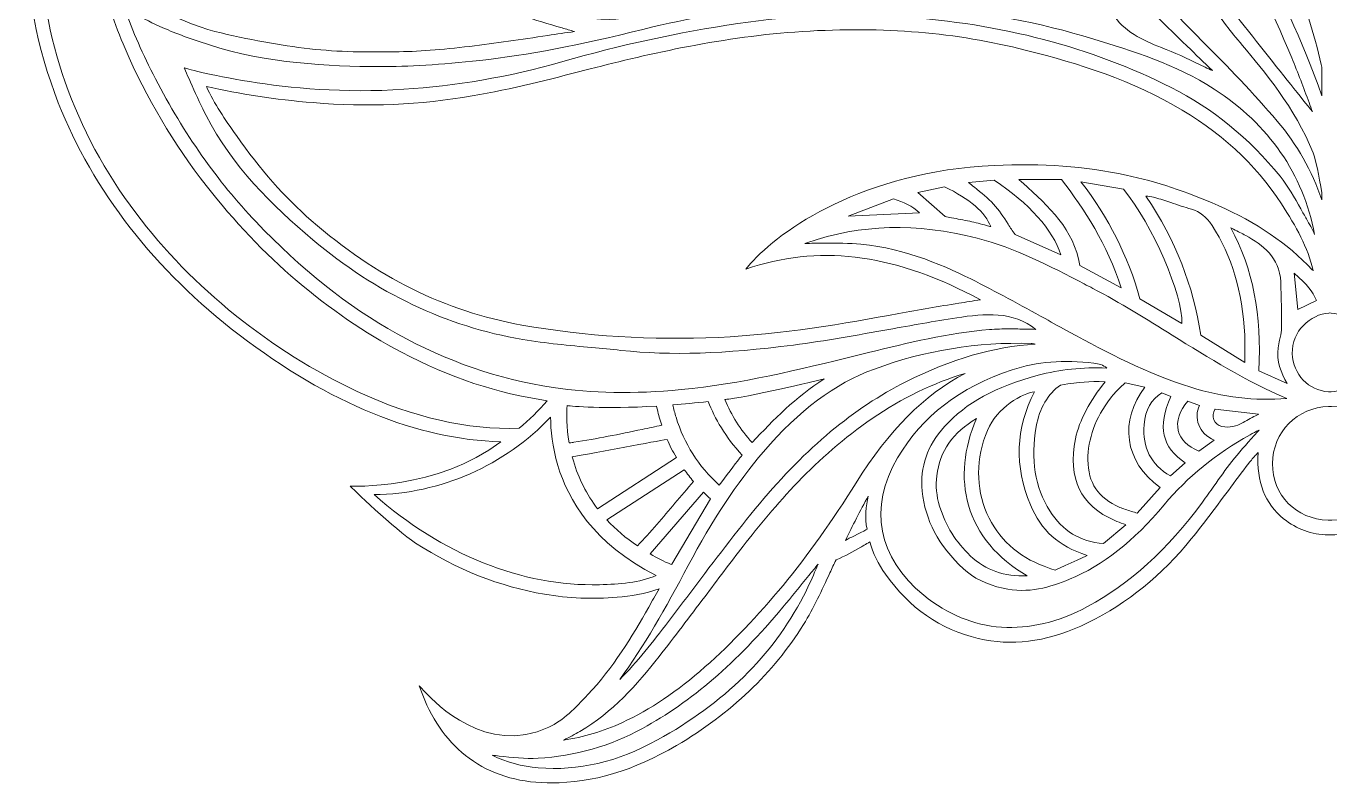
# Model space of a CAD drawing. Header units: millimetres. Extents: x -1149 to 2186, y 108 to 662.
# Drawn here: x -477 to -159.4, y 111 to 295.4 of the extents above; entities that cross this region are included whole.
import ezdxf

# ---------------------------------------------------------------- set-up
doc = ezdxf.new("R2010")
doc.units = ezdxf.units.MM
doc.header["$MEASUREMENT"] = 0
doc.layers.add('Layer 3', color=7, linetype='Continuous')

msp = doc.modelspace()

# ---------------------------------------------------------------- linework, layer by layer
at = {"layer": 'Layer 3', "lineweight": 0}
for points, knots in [([(158.13, 317.83), (158.13, 317.88), (158.13, 317.93), (158.12, 318), (158.2, 322.6), (156.79, 333.6), (156.79, 333.6), (156.79, 333.6), (121.24, 300.88), (72.92, 301.81), (65.2, 301.96), (57, 302.1), (48.51, 303.08), (61.04, 309.69), (72.96, 319.17), (85.89, 332.8), (94.73, 342.12), (102.64, 352.48), (110.28, 362.5), (110.28, 362.5), (111.51, 364.11), (111.51, 364.11), (115.71, 369.6), (126.74, 380.64), (126.74, 380.64), (126.53, 380.94), (121.15, 382.06), (119.32, 382.48), (112.98, 383.94), (106.59, 385.22), (100.18, 386.35), (88.64, 388.39), (77.03, 389.88), (65.36, 390.68), (67.31, 402.7), (66.57, 413.43), (63.13, 422.59), (60.19, 430.4), (55.3, 437.11), (48.59, 442.52), (43.46, 446.66), (34.64, 452.1), (21.41, 454.96), (29, 465.57), (47.34, 483.05), (47.34, 483.05), (47.34, 483.05), (47.05, 483.21), (47.05, 483.21), (42.35, 485.87), (37.2, 486.98), (32.65, 487.95), (11.78, 492.42), (-10.13, 491.75), (-34.32, 485.89), (-34.32, 485.89), (-34.36, 485.89), (-34.44, 485.88), (-41.99, 506.93), (-55.49, 517.4), (-65.58, 522.48), (-74.78, 527.12), (-82.72, 528.22), (-85.43, 528.47), (-85.43, 528.75), (-85.42, 529), (-85.4, 529.21), (-85.41, 529.21), (-85.42, 529.21), (-85.44, 529.22), (-85.62, 541.31), (-88.22, 568.08), (-88.22, 568.08), (-88.22, 568.08), (-95.88, 564.73), (-98.99, 563.11), (-98.99, 563.11), (-99.76, 562.7), (-99.76, 562.7), (-101.94, 561.56), (-105.24, 559.58), (-108.14, 557.83), (-108.42, 557.67), (-108.68, 557.51), (-108.95, 557.35), (-108.95, 557.35), (-111.01, 556.12), (-111.47, 555.85), (-111.39, 556.75), (-111.3, 558.3), (-111.15, 561.03), (-110.98, 563.96), (-110.79, 567.7), (-110.85, 568.9), (-111.08, 573.15), (-111.34, 577.96), (-111.74, 582.71), (-112.58, 592.77), (-115.49, 602.21), (-120.39, 610.76), (-128.79, 625.42), (-140.53, 638.32), (-156.28, 650.18), (-156.69, 650.49), (-159.36, 652.74), (-159.36, 652.74), (-159.36, 652.74), (-162.02, 650.49), (-162.44, 650.18), (-178.19, 638.32), (-189.93, 625.42), (-198.33, 610.76), (-203.23, 602.21), (-206.14, 592.77), (-206.98, 582.71), (-207.37, 577.96), (-207.63, 573.15), (-207.86, 568.9), (-207.93, 567.7), (-207.74, 563.96), (-207.57, 561.03), (-207.41, 558.3), (-207.32, 556.75), (-207.25, 555.85), (-207.71, 556.12), (-209.77, 557.35), (-209.77, 557.35), (-210.03, 557.51), (-210.3, 557.67), (-210.57, 557.83), (-213.48, 559.58), (-216.77, 561.56), (-218.96, 562.7), (-218.96, 562.7), (-219.73, 563.11), (-219.73, 563.11), (-222.83, 564.73), (-230.49, 568.08), (-230.49, 568.08), (-230.49, 568.08), (-233.1, 541.31), (-233.28, 529.22), (-233.29, 529.21), (-233.3, 529.21), (-233.32, 529.21), (-233.29, 529), (-233.29, 528.75), (-233.29, 528.47), (-236, 528.22), (-243.94, 527.12), (-253.14, 522.48), (-263.23, 517.4), (-276.73, 506.93), (-284.28, 485.88), (-284.35, 485.89), (-284.4, 485.89), (-284.4, 485.89), (-308.58, 491.75), (-330.49, 492.42), (-351.37, 487.95), (-355.91, 486.98), (-361.07, 485.87), (-365.77, 483.21), (-365.77, 483.21), (-366.06, 483.05), (-366.06, 483.05), (-366.06, 483.05), (-347.72, 465.57), (-340.13, 454.96), (-353.36, 452.1), (-362.18, 446.66), (-367.31, 442.52), (-374.02, 437.11), (-378.91, 430.4), (-381.84, 422.59), (-385.28, 413.43), (-386.03, 402.7), (-384.07, 390.68), (-395.74, 389.88), (-407.36, 388.39), (-418.9, 386.35), (-425.31, 385.22), (-431.69, 383.94), (-438.04, 382.48), (-439.86, 382.06), (-445.25, 380.94), (-445.46, 380.64), (-445.46, 380.64), (-434.42, 369.6), (-430.23, 364.11), (-430.23, 364.11), (-429, 362.5), (-429, 362.5), (-421.35, 352.48), (-413.45, 342.12), (-404.61, 332.8), (-391.67, 319.17), (-379.75, 309.69), (-367.23, 303.08), (-375.71, 302.1), (-383.92, 301.96), (-391.64, 301.81), (-439.96, 300.88), (-475.51, 333.6), (-475.51, 333.6), (-475.51, 333.6), (-476.91, 322.6), (-476.83, 318), (-476.84, 317.93), (-476.85, 317.88), (-476.85, 317.83), (-477.05, 304.02), (-474.47, 290.19), (-469.19, 276.73), (-460.79, 255.32), (-445.55, 235.77), (-425.14, 220.2), (-403.16, 203.44), (-381.71, 194.68), (-361.38, 194.14), (-376.66, 182.35), (-398.08, 183.32), (-398.08, 183.32), (-398.08, 183.32), (-387.11, 172.66), (-382.15, 169.46), (-372.18, 163.03), (-361.61, 158.84), (-350.74, 157.01), (-344.84, 156.02), (-338.88, 155.77), (-333.01, 156.28), (-329.82, 156.55), (-326.19, 157.02), (-322.82, 158.33), (-323.68, 156.8), (-324.5, 155.33), (-325.33, 153.87), (-329.42, 146.63), (-334.05, 139.04), (-340.15, 132.56), (-343.2, 129.32), (-346.18, 126.21), (-349.69, 124.58), (-364.96, 117.52), (-377.34, 130.61), (-379.59, 132.93), (-379.59, 132.93), (-381.29, 134.68), (-381.29, 134.68), (-381.29, 134.68), (-380.4, 132.41), (-380.4, 132.41), (-377.83, 125.84), (-374.02, 120.67), (-369.06, 117.04), (-363.84, 113.21), (-357.46, 111.19), (-350.1, 111.05), (-349.77, 111.04), (-349.43, 111.04), (-349.09, 111.04), (-338.99, 111.04), (-328.98, 114.03), (-318.53, 120.17), (-305.31, 127.94), (-294.91, 137.85), (-287.63, 149.63), (-285.15, 153.64), (-283.13, 158), (-281.17, 162.23), (-280.69, 163.28), (-280.2, 164.34), (-279.7, 165.39), (-277.51, 166.32), (-275.54, 167.32), (-273.69, 168.46), (-273.44, 168.61), (-273.14, 168.78), (-272.82, 168.96), (-272.39, 169.2), (-271.93, 169.45), (-271.48, 169.74), (-270.71, 167.02), (-269.42, 164.37), (-267.65, 161.86), (-261.86, 153.67), (-254.26, 148.41), (-245.04, 146.24), (-236.94, 144.33), (-228.78, 145.32), (-220.07, 149.25), (-210.36, 153.64), (-201.76, 160.24), (-194.5, 168.86), (-190.86, 173.19), (-187.42, 177.82), (-184.1, 182.29), (-182.48, 184.48), (-180.79, 186.75), (-179.11, 188.95), (-178.6, 189.62), (-178.01, 190.25), (-177.27, 191.05), (-177.14, 191.2), (-177, 191.34), (-176.86, 191.5), (-177.24, 184.28), (-175.24, 179.14), (-170.63, 175.4), (-167.49, 172.85), (-163.84, 171.53), (-159.78, 171.47), (-159.78, 171.47), (-159.43, 171.47), (-159.43, 171.47), (-159.43, 171.47), (-159.43, 171.47), (-159.43, 171.47), (-159.43, 171.47), (-159.36, 171.47), (-159.36, 171.47), (-159.36, 171.47), (-159.28, 171.47), (-159.28, 171.47), (-159.28, 171.47), (-159.28, 171.47), (-159.28, 171.47), (-159.28, 171.47), (-158.94, 171.47), (-158.94, 171.47), (-154.88, 171.53), (-151.23, 172.85), (-148.08, 175.4), (-143.47, 179.14), (-141.47, 184.28), (-141.85, 191.5), (-141.71, 191.34), (-141.58, 191.2), (-141.44, 191.05), (-140.7, 190.25), (-140.12, 189.62), (-139.61, 188.95), (-137.92, 186.75), (-136.24, 184.48), (-134.61, 182.29), (-131.29, 177.82), (-127.86, 173.19), (-124.21, 168.86), (-116.96, 160.24), (-108.36, 153.64), (-98.65, 149.25), (-89.94, 145.32), (-81.77, 144.33), (-73.68, 146.24), (-64.46, 148.41), (-56.85, 153.67), (-51.07, 161.86), (-49.29, 164.37), (-48.01, 167.02), (-47.23, 169.74), (-46.78, 169.45), (-46.32, 169.2), (-45.9, 168.96), (-45.58, 168.78), (-45.28, 168.61), (-45.02, 168.46), (-43.18, 167.32), (-41.21, 166.32), (-39.01, 165.39), (-38.52, 164.34), (-38.03, 163.28), (-37.54, 162.23), (-35.59, 158), (-33.57, 153.64), (-31.09, 149.63), (-23.8, 137.85), (-13.41, 127.94), (-0.19, 120.17), (10.26, 114.03), (20.27, 111.04), (30.37, 111.04), (30.71, 111.04), (31.05, 111.04), (31.39, 111.05), (38.74, 111.19), (45.12, 113.21), (50.35, 117.04), (55.3, 120.67), (59.12, 125.84), (61.68, 132.41), (61.68, 132.41), (62.57, 134.68), (62.57, 134.68), (62.57, 134.68), (60.88, 132.93), (60.88, 132.93), (58.63, 130.61), (46.25, 117.52), (30.98, 124.58), (27.46, 126.21), (24.48, 129.32), (21.43, 132.56), (15.34, 139.04), (10.71, 146.63), (6.61, 153.87), (5.78, 155.33), (4.96, 156.8), (4.1, 158.33), (7.47, 157.02), (11.11, 156.55), (14.29, 156.28), (20.16, 155.77), (26.12, 156.02), (32.02, 157.01), (42.9, 158.84), (53.47, 163.03), (63.43, 169.46), (68.39, 172.66), (79.37, 183.32), (79.37, 183.32), (79.37, 183.32), (57.95, 182.35), (42.66, 194.14), (63, 194.68), (84.44, 203.44), (106.42, 220.2), (126.84, 235.77), (142.07, 255.32), (150.47, 276.73), (155.75, 290.19), (158.33, 304.02), (158.13, 317.83)], [0, 0, 0, 0, 1, 1, 1, 2, 2, 2, 3, 3, 3, 4, 4, 4, 5, 5, 5, 6, 6, 6, 7, 7, 7, 8, 8, 8, 9, 9, 9, 10, 10, 10, 11, 11, 11, 12, 12, 12, 13, 13, 13, 14, 14, 14, 15, 15, 15, 16, 16, 16, 17, 17, 17, 18, 18, 18, 19, 19, 19, 20, 20, 20, 21, 21, 21, 22, 22, 22, 23, 23, 23, 24, 24, 24, 25, 25, 25, 26, 26, 26, 27, 27, 27, 28, 28, 28, 29, 29, 29, 30, 30, 30, 31, 31, 31, 32, 32, 32, 33, 33, 33, 34, 34, 34, 35, 35, 35, 36, 36, 36, 37, 37, 37, 38, 38, 38, 39, 39, 39, 40, 40, 40, 41, 41, 41, 42, 42, 42, 43, 43, 43, 44, 44, 44, 45, 45, 45, 46, 46, 46, 47, 47, 47, 48, 48, 48, 49, 49, 49, 50, 50, 50, 51, 51, 51, 52, 52, 52, 53, 53, 53, 54, 54, 54, 55, 55, 55, 56, 56, 56, 57, 57, 57, 58, 58, 58, 59, 59, 59, 60, 60, 60, 61, 61, 61, 62, 62, 62, 63, 63, 63, 64, 64, 64, 65, 65, 65, 66, 66, 66, 67, 67, 67, 68, 68, 68, 69, 69, 69, 70, 70, 70, 71, 71, 71, 72, 72, 72, 73, 73, 73, 74, 74, 74, 75, 75, 75, 76, 76, 76, 77, 77, 77, 78, 78, 78, 79, 79, 79, 80, 80, 80, 81, 81, 81, 82, 82, 82, 83, 83, 83, 84, 84, 84, 85, 85, 85, 86, 86, 86, 87, 87, 87, 88, 88, 88, 89, 89, 89, 90, 90, 90, 91, 91, 91, 92, 92, 92, 93, 93, 93, 94, 94, 94, 95, 95, 95, 96, 96, 96, 97, 97, 97, 98, 98, 98, 99, 99, 99, 100, 100, 100, 101, 101, 101, 102, 102, 102, 103, 103, 103, 104, 104, 104, 105, 105, 105, 106, 106, 106, 107, 107, 107, 108, 108, 108, 109, 109, 109, 110, 110, 110, 111, 111, 111, 112, 112, 112, 113, 113, 113, 114, 114, 114, 115, 115, 115, 116, 116, 116, 117, 117, 117, 118, 118, 118, 119, 119, 119, 120, 120, 120, 121, 121, 121, 122, 122, 122, 123, 123, 123, 124, 124, 124, 125, 125, 125, 126, 126, 126, 127, 127, 127, 128, 128, 128, 129, 129, 129, 130, 130, 130, 131, 131, 131, 132, 132, 132, 133, 133, 133, 134, 134, 134, 135, 135, 135, 136, 136, 136, 137, 137, 137, 138, 138, 138, 139, 139, 139, 140, 140, 140, 141, 141, 141, 142, 142, 142, 143, 143, 143, 144, 144, 144, 144]), ([(-210.98, 329.7), (-210.72, 336.32), (-208.9, 342.96), (-205.28, 350.58), (-200.63, 360.38), (-194.39, 368.79), (-188.9, 375.74), (-179.89, 387.13), (-172.97, 396.3), (-165.94, 410.55), (-163.45, 415.58), (-161.33, 421.06), (-159.45, 427.29), (-159.42, 427.39), (-159.39, 427.49), (-159.36, 427.58), (-159.33, 427.49), (-159.29, 427.39), (-159.26, 427.29), (-157.38, 421.06), (-155.26, 415.58), (-152.78, 410.55), (-145.75, 396.3), (-138.82, 387.13), (-129.81, 375.74), (-124.33, 368.79), (-118.09, 360.38), (-113.43, 350.58), (-109.81, 342.96), (-108, 336.32), (-107.73, 329.7), (-107.38, 321.06), (-109.93, 313.21), (-115.52, 305.7), (-118.78, 301.31), (-122.7, 297.37), (-126.48, 293.55), (-127.02, 293.01), (-127.56, 292.47), (-128.1, 291.92), (-134.5, 285.45), (-140.72, 279.07), (-146.51, 272.25), (-151.32, 266.59), (-154.96, 260.16), (-157.39, 253.06), (-157.39, 253.06), (-157.39, 254.77), (-157.39, 254.77), (-156.67, 259.05), (-155.9, 262.92), (-155.25, 264.55), (-150.87, 275.48), (-143.17, 284.63), (-138.07, 290.68), (-136.51, 292.54), (-135.16, 294.14), (-134.16, 295.47), (-132.4, 297.85), (-130.53, 300.21), (-128.73, 302.5), (-126.15, 305.78), (-123.48, 309.18), (-121.04, 312.65), (-116.32, 319.36), (-114.22, 326.57), (-114.79, 334.07), (-115.21, 339.54), (-116.93, 344.63), (-119.91, 349.21), (-124.76, 356.67), (-129.99, 363.94), (-135.05, 370.96), (-136.35, 372.75), (-137.68, 374.56), (-138.97, 376.31), (-143.94, 383.05), (-149.07, 390.01), (-152.96, 397.61), (-152.96, 397.61), (-153.39, 398.45), (-153.39, 398.45), (-156.25, 403.36), (-159.36, 413.31), (-159.36, 413.31), (-159.36, 413.31), (-162.47, 403.36), (-165.33, 398.45), (-165.33, 398.45), (-165.76, 397.61), (-165.76, 397.61), (-169.64, 390.01), (-174.78, 383.05), (-179.75, 376.31), (-181.04, 374.56), (-182.37, 372.75), (-183.66, 370.96), (-188.72, 363.94), (-193.96, 356.67), (-198.81, 349.21), (-201.78, 344.63), (-203.5, 339.54), (-203.92, 334.07), (-204.5, 326.57), (-202.4, 319.36), (-197.68, 312.65), (-195.24, 309.18), (-192.56, 305.78), (-189.98, 302.5), (-188.18, 300.21), (-186.32, 297.85), (-184.55, 295.47), (-183.56, 294.14), (-182.21, 292.54), (-180.65, 290.68), (-175.55, 284.63), (-167.85, 275.48), (-163.47, 264.55), (-162.82, 262.92), (-162.05, 259.05), (-161.32, 254.77), (-161.32, 254.77), (-161.32, 253.06), (-161.32, 253.06), (-163.76, 260.16), (-167.39, 266.59), (-172.2, 272.25), (-178, 279.07), (-184.22, 285.45), (-190.61, 291.92), (-191.15, 292.47), (-191.69, 293.01), (-192.23, 293.55), (-196.02, 297.37), (-199.94, 301.31), (-203.2, 305.7), (-208.79, 313.21), (-211.33, 321.06), (-210.98, 329.7)], [0, 0, 0, 0, 1, 1, 1, 2, 2, 2, 3, 3, 3, 4, 4, 4, 5, 5, 5, 6, 6, 6, 7, 7, 7, 8, 8, 8, 9, 9, 9, 10, 10, 10, 11, 11, 11, 12, 12, 12, 13, 13, 13, 14, 14, 14, 15, 15, 15, 16, 16, 16, 17, 17, 17, 18, 18, 18, 19, 19, 19, 20, 20, 20, 21, 21, 21, 22, 22, 22, 23, 23, 23, 24, 24, 24, 25, 25, 25, 26, 26, 26, 27, 27, 27, 28, 28, 28, 29, 29, 29, 30, 30, 30, 31, 31, 31, 32, 32, 32, 33, 33, 33, 34, 34, 34, 35, 35, 35, 36, 36, 36, 37, 37, 37, 38, 38, 38, 39, 39, 39, 40, 40, 40, 41, 41, 41, 42, 42, 42, 43, 43, 43, 44, 44, 44, 45, 45, 45, 46, 46, 46, 46]), ([(-390.33, 323.77), (-403.08, 335.06), (-413.74, 348.29), (-421.6, 358.56), (-422.47, 359.69), (-423.33, 360.84), (-424.19, 361.98), (-428.1, 367.18), (-438.4, 378.15), (-439.1, 378.6), (-439.19, 378.66), (-439.28, 378.71), (-439.37, 378.77), (-437.89, 379.53), (-417.26, 382.84), (-407.92, 384.22), (-391.78, 386.61), (-375.11, 387.72), (-358.38, 387.52), (-350.8, 387.44), (-341.86, 387.09), (-332.93, 385.19), (-321.96, 382.87), (-310.74, 378.8), (-298.63, 372.77), (-276.75, 361.89), (-255.37, 346.94), (-231.36, 325.74), (-224.87, 320), (-218.54, 314), (-213.11, 308.82), (-206.78, 302.78), (-200.63, 296.81), (-194.12, 290.49), (-192.09, 288.52), (-190.05, 286.54), (-187.99, 284.55), (-188.59, 284.84), (-189.18, 285.12), (-189.77, 285.4), (-193.01, 286.97), (-196.08, 288.45), (-199.26, 289.71), (-199.26, 289.71), (-199.52, 289.81), (-199.52, 289.81), (-204.28, 291.69), (-208.76, 293.46), (-211.81, 297.72), (-212.39, 298.53), (-213.18, 299.18), (-213.93, 299.81), (-214.34, 300.15), (-214.76, 300.5), (-215.13, 300.86), (-233.07, 318.34), (-252.82, 333.64), (-273.81, 346.32), (-293.96, 358.5), (-315.55, 367.21), (-337.96, 372.21), (-349.84, 374.87), (-360.66, 376.52), (-371.04, 377.29), (-388.37, 378.55), (-422.43, 375.37), (-423.22, 373.56), (-423.22, 373.56), (-404.9, 346.36), (-395.97, 335.05), (-384.24, 320.19), (-370.41, 310.2), (-353.7, 304.5), (-348.3, 302.66), (-342.94, 300.96), (-337.26, 299.16), (-335.34, 298.55), (-333.4, 297.93), (-331.44, 297.3), (-332.33, 297.18), (-333.13, 297.08), (-333.93, 297.06), (-339.3, 296.93), (-344.83, 297.89), (-351.35, 300.09), (-364.67, 304.58), (-377.42, 312.32), (-390.33, 323.77)], [0, 0, 0, 0, 1, 1, 1, 2, 2, 2, 3, 3, 3, 4, 4, 4, 5, 5, 5, 6, 6, 6, 7, 7, 7, 8, 8, 8, 9, 9, 9, 10, 10, 10, 11, 11, 11, 12, 12, 12, 13, 13, 13, 14, 14, 14, 15, 15, 15, 16, 16, 16, 17, 17, 17, 18, 18, 18, 19, 19, 19, 20, 20, 20, 21, 21, 21, 22, 22, 22, 23, 23, 23, 24, 24, 24, 25, 25, 25, 26, 26, 26, 27, 27, 27, 28, 28, 28, 29, 29, 29, 29]), ([(-178.06, 314.14), (-184.26, 324.09), (-191.29, 331.17), (-199.55, 335.81), (-199.67, 335.87), (-199.79, 336.06), (-199.92, 336.24), (-199.96, 336.3), (-200, 336.37), (-200.04, 336.43), (-198.98, 341.49), (-196.93, 346.25), (-193.76, 350.95), (-193.5, 350.72), (-193.25, 350.5), (-193, 350.28), (-192.2, 349.58), (-191.45, 348.93), (-190.75, 348.24), (-185.09, 342.72), (-181.22, 336.05), (-177.88, 329.67), (-170.51, 315.58), (-164.99, 300.91), (-161.46, 286.05), (-161.41, 285.83), (-161.37, 285.6), (-161.33, 285.38), (-161.33, 285.36), (-161.32, 285.35), (-161.32, 285.33), (-161.32, 285.33), (-161.32, 278.42), (-161.32, 278.42), (-166.31, 292.47), (-171.67, 303.89), (-178.06, 314.14)], [0, 0, 0, 0, 1, 1, 1, 2, 2, 2, 3, 3, 3, 4, 4, 4, 5, 5, 5, 6, 6, 6, 7, 7, 7, 8, 8, 8, 9, 9, 9, 10, 10, 10, 11, 11, 11, 12, 12, 12, 12]), ([(-163.62, 274.56), (-168.69, 280.84), (-183.05, 298.95), (-191.19, 309.39), (-195.61, 315.07), (-198.21, 319.84), (-199.59, 324.85), (-200.22, 327.13), (-200.79, 329.57), (-200.33, 332.15), (-195.05, 329.1), (-190.5, 324.99), (-185.69, 318.9), (-178.62, 309.97), (-173.77, 299.96), (-168.65, 287.66), (-167.15, 284.07), (-165.77, 280.36), (-164.44, 276.77), (-164.17, 276.03), (-163.89, 275.29), (-163.62, 274.56)], [0, 0, 0, 0, 1, 1, 1, 2, 2, 2, 3, 3, 3, 4, 4, 4, 5, 5, 5, 6, 6, 6, 7, 7, 7, 7]), ([(-396.34, 206.4), (-417.4, 216.22), (-436.58, 231.67), (-450.34, 249.9), (-465.26, 269.65), (-473.51, 293.13), (-473.56, 316.02), (-473.53, 316.17), (-473.51, 316.32), (-473.51, 316.47), (-473.63, 320.52), (-473.56, 328.35), (-473.56, 328.35), (-473.56, 328.35), (-462.46, 319.54), (-456.38, 315.86), (-443.22, 307.9), (-428.03, 302.62), (-411.23, 300.16), (-396.34, 297.99), (-380.2, 298.02), (-363.25, 300.26), (-362.9, 300.31), (-358.17, 298.82), (-356.08, 298.02), (-353.02, 296.85), (-349.83, 295.94), (-346.45, 294.96), (-345.45, 294.68), (-344.44, 294.39), (-343.4, 294.08), (-345.6, 293.76), (-347.76, 293.44), (-349.89, 293.12), (-356.46, 292.14), (-362.66, 291.22), (-368.93, 290.46), (-375.73, 289.64), (-381.7, 289.2), (-387.18, 289.13), (-393.79, 289.04), (-400.88, 289.07), (-407.9, 289.88), (-415.25, 290.74), (-422.83, 292.11), (-431.07, 294.09), (-439.53, 296.11), (-458.23, 306.13), (-458.23, 306.13), (-458.23, 306.13), (-456.79, 299.99), (-456.39, 298.91), (-455.31, 295.95), (-454.2, 292.89), (-452.93, 289.94), (-447.74, 277.95), (-441.09, 266.71), (-433.16, 256.54), (-419.58, 239.14), (-403.57, 225.48), (-385.57, 215.95), (-373.94, 209.8), (-362, 205.83), (-350.07, 204.15), (-352.13, 201.74), (-354.44, 199.48), (-356.94, 197.43), (-369.48, 197.03), (-382.73, 200.05), (-396.34, 206.4)], [0, 0, 0, 0, 1, 1, 1, 2, 2, 2, 3, 3, 3, 4, 4, 4, 5, 5, 5, 6, 6, 6, 7, 7, 7, 8, 8, 8, 9, 9, 9, 10, 10, 10, 11, 11, 11, 12, 12, 12, 13, 13, 13, 14, 14, 14, 15, 15, 15, 16, 16, 16, 17, 17, 17, 18, 18, 18, 19, 19, 19, 20, 20, 20, 21, 21, 21, 22, 22, 22, 23, 23, 23, 23]), ([(-317.44, 206.84), (-328.98, 205.75), (-339.19, 205.92), (-348.65, 207.37), (-375.38, 211.46), (-399.07, 224.67), (-421.08, 247.76), (-430.38, 257.52), (-438.61, 269.24), (-445.54, 282.59), (-448.59, 288.46), (-451.05, 294.07), (-453.04, 299.67), (-452.29, 299.28), (-451.55, 298.89), (-450.82, 298.51), (-448.39, 297.23), (-446.1, 296.03), (-443.7, 294.98), (-440.44, 293.57), (-436.8, 292.23), (-432.58, 290.88), (-418.18, 286.28), (-403.45, 285.6), (-390.93, 285.54), (-383.87, 285.5), (-376.09, 285.99), (-366.45, 287.05), (-354.84, 288.33), (-342.24, 290.73), (-326.79, 294.59), (-304.03, 300.28), (-280.67, 302.13), (-257.35, 300.07), (-243.61, 298.86), (-230.07, 296.24), (-217.11, 292.29), (-207.62, 289.4), (-196.85, 286.12), (-187.56, 280.07), (-174.16, 271.36), (-165.94, 259.45), (-163.08, 244.65), (-163.7, 245.91), (-164.35, 247.19), (-165.06, 248.42), (-165.53, 249.23), (-165.99, 250.05), (-166.45, 250.87), (-167.97, 253.58), (-169.54, 256.38), (-171.51, 258.81), (-179.05, 268.11), (-187.98, 275.39), (-198.04, 280.45), (-217.5, 290.25), (-239.56, 296.04), (-263.63, 297.67), (-276.83, 298.56), (-290.29, 298), (-303.63, 296.02), (-318.04, 293.87), (-332.39, 290.76), (-346.28, 286.76), (-359.75, 282.88), (-372.44, 280.87), (-385.02, 280.01), (-413.94, 278.04), (-438.52, 285.22), (-438.52, 285.22), (-438.52, 285.22), (-435.13, 277.36), (-433.2, 273.65), (-426.72, 261.16), (-417.2, 251.83), (-407.18, 243.36), (-391.79, 230.36), (-374.58, 222.19), (-356.03, 219.06), (-350.45, 218.12), (-344.72, 217.6), (-339.17, 217.09), (-336.86, 216.88), (-334.46, 216.66), (-332.11, 216.41), (-319.85, 215.12), (-306.88, 215.52), (-290.08, 217.71), (-282.31, 218.73), (-274.46, 220.14), (-266.87, 221.5), (-261.44, 222.47), (-255.82, 223.48), (-250.28, 224.34), (-243.52, 225.38), (-236.48, 226), (-230.99, 221.53), (-231.78, 221.54), (-232.57, 221.56), (-233.4, 221.58), (-234.73, 221.61), (-236.08, 221.64), (-237.45, 221.64), (-239.06, 221.64), (-240.69, 221.59), (-242.32, 221.46), (-252.33, 220.65), (-262.21, 218.22), (-271.76, 215.88), (-271.76, 215.88), (-274.72, 215.15), (-274.72, 215.15), (-288.59, 211.74), (-302.92, 208.21), (-317.44, 206.84)], [0, 0, 0, 0, 1, 1, 1, 2, 2, 2, 3, 3, 3, 4, 4, 4, 5, 5, 5, 6, 6, 6, 7, 7, 7, 8, 8, 8, 9, 9, 9, 10, 10, 10, 11, 11, 11, 12, 12, 12, 13, 13, 13, 14, 14, 14, 15, 15, 15, 16, 16, 16, 17, 17, 17, 18, 18, 18, 19, 19, 19, 20, 20, 20, 21, 21, 21, 22, 22, 22, 23, 23, 23, 24, 24, 24, 25, 25, 25, 26, 26, 26, 27, 27, 27, 28, 28, 28, 29, 29, 29, 30, 30, 30, 31, 31, 31, 32, 32, 32, 33, 33, 33, 34, 34, 34, 35, 35, 35, 36, 36, 36, 37, 37, 37, 38, 38, 38, 38]), ([(-186.56, 251.69), (-194.34, 255.11), (-201.69, 257.54), (-209.03, 259.1), (-219, 261.23), (-229.51, 262), (-241.17, 261.47), (-272.84, 260.02), (-293.4, 245.74), (-300.55, 237.53), (-300.55, 237.53), (-301.69, 236.22), (-301.69, 236.22), (-301.69, 236.22), (-300.03, 236.74), (-300.03, 236.74), (-282.48, 242.19), (-264.8, 239.66), (-244.52, 228.74), (-246.28, 228.45), (-248.05, 228.17), (-249.8, 227.89), (-254.61, 227.12), (-259.57, 226.32), (-264.42, 225.4), (-277.51, 222.92), (-292.97, 220.28), (-308.37, 219.58), (-324.64, 218.83), (-340.74, 219.84), (-356.22, 222.58), (-374.95, 225.9), (-391.74, 234.24), (-407.56, 248.06), (-414, 253.68), (-419.96, 260.44), (-425.8, 268.73), (-428.62, 272.72), (-431.12, 276.41), (-433.11, 280.69), (-424.99, 278.83), (-416.46, 277.54), (-407.07, 276.75), (-393.97, 275.65), (-380.93, 276.2), (-368.33, 278.39), (-358.7, 280.07), (-349.12, 282.49), (-340.9, 284.64), (-326.98, 288.26), (-308.58, 292.6), (-289.72, 293.96), (-269.86, 295.39), (-252, 294.08), (-235.15, 289.94), (-223.45, 287.07), (-209.84, 283.19), (-197.47, 276.18), (-186.14, 269.76), (-177.52, 261.87), (-171.14, 252.07), (-167.52, 246.52), (-164.8, 241.56), (-163.41, 235.78), (-163.51, 235.88), (-163.6, 235.97), (-163.69, 236.06), (-169.76, 242.47), (-177.24, 247.59), (-186.56, 251.69)], [0, 0, 0, 0, 1, 1, 1, 2, 2, 2, 3, 3, 3, 4, 4, 4, 5, 5, 5, 6, 6, 6, 7, 7, 7, 8, 8, 8, 9, 9, 9, 10, 10, 10, 11, 11, 11, 12, 12, 12, 13, 13, 13, 14, 14, 14, 15, 15, 15, 16, 16, 16, 17, 17, 17, 18, 18, 18, 19, 19, 19, 20, 20, 20, 21, 21, 21, 22, 22, 22, 23, 23, 23, 23]), ([(-245.99, 256.14), (-246.45, 256.51), (-246.92, 256.88), (-247.39, 257.27), (-247.39, 257.27), (-241.16, 257.84), (-241.16, 257.84), (-232.67, 252.29), (-226.83, 245.74), (-224.94, 239.71), (-224.94, 239.71), (-236.09, 244.62), (-236.09, 244.62), (-236.69, 245.49), (-237.23, 246.32), (-237.75, 247.13), (-238.9, 248.9), (-239.98, 250.58), (-241.3, 252.01), (-242.68, 253.51), (-244.29, 254.79), (-245.99, 256.14)], [0, 0, 0, 0, 1, 1, 1, 2, 2, 2, 3, 3, 3, 4, 4, 4, 5, 5, 5, 6, 6, 6, 7, 7, 7, 7]), ([(-234.13, 257.13), (-234.47, 257.44), (-234.81, 257.75), (-235.15, 258.06), (-235.15, 258.06), (-224.76, 258.06), (-224.76, 258.06), (-219.18, 250.65), (-213.6, 242.32), (-210.26, 231.64), (-210.26, 231.64), (-220.27, 237.09), (-220.27, 237.09), (-221.77, 245.92), (-227.77, 251.37), (-234.13, 257.13)], [0, 0, 0, 0, 1, 1, 1, 2, 2, 2, 3, 3, 3, 4, 4, 4, 5, 5, 5, 5]), ([(-220.02, 257.49), (-220.02, 257.49), (-209.64, 255.65), (-209.64, 255.65), (-202.6, 247.07), (-195.12, 229.73), (-195.42, 222.92), (-195.42, 222.92), (-205.65, 229), (-205.65, 229), (-208.61, 239.51), (-213.19, 248.6), (-220.02, 257.49)], [0, 0, 0, 0, 1, 1, 1, 2, 2, 2, 3, 3, 3, 4, 4, 4, 4]), ([(-259.79, 254.86), (-259.79, 254.86), (-253.29, 256.27), (-253.29, 256.27), (-247.16, 253.34), (-243.28, 249.99), (-242, 246.55), (-242.34, 246.64), (-242.67, 246.73), (-243.01, 246.82), (-244.41, 247.19), (-245.74, 247.55), (-247.11, 247.85), (-248.61, 248.17), (-250.1, 248.44), (-251.54, 248.69), (-252.09, 248.79), (-252.62, 248.88), (-253.14, 248.98), (-253.14, 248.98), (-259.79, 254.86), (-259.79, 254.86)], [0, 0, 0, 0, 1, 1, 1, 2, 2, 2, 3, 3, 3, 4, 4, 4, 5, 5, 5, 6, 6, 6, 7, 7, 7, 7]), ([(-259.34, 249.91), (-259.34, 249.91), (-276.72, 249.13), (-276.72, 249.13), (-276.72, 249.13), (-265.68, 253.33), (-265.68, 253.33), (-265.68, 253.33), (-265.68, 253.33), (-265.68, 253.33), (-263.32, 252.45), (-261.08, 251.61), (-259.34, 249.91)], [0, 0, 0, 0, 1, 1, 1, 2, 2, 2, 3, 3, 3, 4, 4, 4, 4]), ([(-204.2, 254), (-204.05, 253.98), (-203.9, 253.97), (-203.76, 253.95), (-203.01, 253.88), (-202.47, 253.82), (-201.99, 253.67), (-200.69, 253.27), (-199.37, 252.82), (-198.1, 252.4), (-196.47, 251.85), (-194.78, 251.28), (-193.1, 250.79), (-191.01, 250.17), (-189.47, 248.96), (-188.09, 246.86), (-183.26, 239.46), (-180.66, 230.72), (-180.13, 220.14), (-180.06, 218.66), (-180.07, 217.16), (-180.09, 215.44), (-180.1, 214.81), (-180.11, 214.15), (-180.11, 213.46), (-180.11, 213.46), (-190.85, 220.11), (-190.85, 220.11), (-192.66, 232.24), (-196.91, 243.04), (-204.2, 254)], [0, 0, 0, 0, 1, 1, 1, 2, 2, 2, 3, 3, 3, 4, 4, 4, 5, 5, 5, 6, 6, 6, 7, 7, 7, 8, 8, 8, 9, 9, 9, 10, 10, 10, 10]), ([(-193.26, 207.43), (-203.87, 210.72), (-213.67, 215.87), (-222.8, 220.85), (-224.79, 221.94), (-226.78, 223.04), (-228.77, 224.14), (-234.66, 227.4), (-240.74, 230.76), (-246.87, 233.8), (-254.39, 237.52), (-264.46, 241.86), (-275.76, 242.41), (-278.79, 242.56), (-281.82, 242.53), (-285.04, 242.49), (-285.77, 242.48), (-286.51, 242.47), (-287.27, 242.46), (-287.11, 242.53), (-286.95, 242.58), (-286.8, 242.64), (-273.65, 247.16), (-260.09, 247.52), (-245.34, 243.74), (-236.08, 241.37), (-227.53, 236.92), (-219.26, 232.61), (-218.54, 232.23), (-217.83, 231.86), (-217.11, 231.49), (-210.47, 228.04), (-204.01, 224.01), (-197.76, 220.11), (-188.91, 214.58), (-179.78, 208.88), (-169.87, 204.66), (-177.71, 204.07), (-185.38, 204.98), (-193.26, 207.43)], [0, 0, 0, 0, 1, 1, 1, 2, 2, 2, 3, 3, 3, 4, 4, 4, 5, 5, 5, 6, 6, 6, 7, 7, 7, 8, 8, 8, 9, 9, 9, 10, 10, 10, 11, 11, 11, 12, 12, 12, 13, 13, 13, 13]), ([(-183.47, 246.22), (-183.26, 246.12), (-183.07, 246.02), (-182.88, 245.93), (-181.71, 245.35), (-180.78, 244.89), (-179.87, 244.39), (-175.8, 242.14), (-171.6, 239.04), (-171.34, 233.11), (-171.17, 229.27), (-171.12, 225.32), (-171.19, 221.36), (-171.2, 220.56), (-171.4, 219.76), (-171.61, 218.91), (-171.76, 218.3), (-171.91, 217.67), (-172, 217.04), (-172.42, 213.84), (-171.29, 210.96), (-169.81, 208.31), (-169.81, 208.31), (-176.68, 211.44), (-176.68, 211.44), (-175.93, 225.12), (-178.09, 236.24), (-183.47, 246.22)], [0, 0, 0, 0, 1, 1, 1, 2, 2, 2, 3, 3, 3, 4, 4, 4, 5, 5, 5, 6, 6, 6, 7, 7, 7, 8, 8, 8, 9, 9, 9, 9]), ([(-162.59, 228.55), (-162.59, 228.55), (-167.16, 226.33), (-167.16, 226.33), (-167.16, 226.33), (-168.04, 235.18), (-168.04, 235.18), (-164.83, 232.34), (-163.64, 230.89), (-162.59, 228.55)], [0, 0, 0, 0, 1, 1, 1, 2, 2, 2, 3, 3, 3, 3]), ([(-159.63, 225.5), (-159.63, 225.5), (-159.36, 225.52), (-159.36, 225.52), (-159.36, 225.52), (-159.08, 225.5), (-159.08, 225.5), (-154.69, 225.21), (-149.95, 221.08), (-150.19, 215.63), (-150.41, 210.53), (-154.13, 206.61), (-159.04, 206.33), (-159.04, 206.33), (-159.36, 206.31), (-159.36, 206.31), (-159.36, 206.31), (-159.68, 206.33), (-159.68, 206.33), (-164.58, 206.61), (-168.31, 210.53), (-168.53, 215.63), (-168.76, 221.08), (-164.03, 225.21), (-159.63, 225.5)], [0, 0, 0, 0, 1, 1, 1, 2, 2, 2, 3, 3, 3, 4, 4, 4, 5, 5, 5, 6, 6, 6, 7, 7, 7, 8, 8, 8, 8]), ([(-315.72, 164), (-309.91, 175.01), (-303.89, 184.08), (-297.34, 191.73), (-288.66, 201.87), (-280.08, 208.26), (-270.36, 211.86), (-258.13, 216.39), (-245.28, 218.48), (-232.17, 218.08), (-231.87, 218.07), (-231.55, 218.01), (-231.14, 217.92), (-241.27, 217.33), (-251.58, 214.33), (-262.66, 208.75), (-275.36, 202.36), (-287.03, 192.65), (-298.33, 179.05), (-303.97, 172.26), (-309.38, 165.09), (-314.62, 158.16), (-316.56, 155.59), (-318.56, 152.93), (-320.55, 150.33), (-324.35, 145.37), (-328.14, 140.54), (-332.41, 136.19), (-326.4, 144.46), (-321.29, 153.44), (-315.72, 164)], [0, 0, 0, 0, 1, 1, 1, 2, 2, 2, 3, 3, 3, 4, 4, 4, 5, 5, 5, 6, 6, 6, 7, 7, 7, 8, 8, 8, 9, 9, 9, 10, 10, 10, 10]), ([(-177.82, 195.64), (-179.74, 193.49), (-181.56, 191.45), (-183.24, 189.34), (-184.78, 187.39), (-186.23, 185.32), (-187.63, 183.33), (-188.54, 182.04), (-189.47, 180.7), (-190.43, 179.41), (-198.99, 167.82), (-208.15, 159.5), (-218.43, 153.98), (-232.63, 146.36), (-246.8, 147.35), (-258.3, 156.76), (-269.51, 165.93), (-271.84, 178.14), (-264.7, 190.25), (-258.72, 200.41), (-249.59, 207.41), (-236.78, 211.65), (-230.75, 213.65), (-224.23, 214.19), (-216.85, 213.29), (-215.63, 213.15), (-214.64, 212.87), (-213.72, 212.1), (-219.67, 212.32), (-225.16, 211.74), (-230.46, 210.33), (-240.88, 207.56), (-247.92, 203.71), (-253.27, 197.83), (-257.45, 193.25), (-259.27, 187.97), (-258.7, 182.14), (-257.99, 175.04), (-254.7, 168.84), (-248.64, 163.19), (-246.19, 160.91), (-243.13, 159.41), (-239.01, 158.45), (-232.88, 157.04), (-227.4, 158.77), (-222.84, 160.65), (-214.61, 164.04), (-207.27, 169.8), (-199.75, 178.77), (-194.01, 185.62), (-187.17, 191.2), (-178.83, 195.86), (-178.15, 196.24), (-177.43, 196.59), (-176.63, 196.98), (-177.03, 196.52), (-177.43, 196.08), (-177.82, 195.64)], [0, 0, 0, 0, 1, 1, 1, 2, 2, 2, 3, 3, 3, 4, 4, 4, 5, 5, 5, 6, 6, 6, 7, 7, 7, 8, 8, 8, 9, 9, 9, 10, 10, 10, 11, 11, 11, 12, 12, 12, 13, 13, 13, 14, 14, 14, 15, 15, 15, 16, 16, 16, 17, 17, 17, 18, 18, 18, 19, 19, 19, 19]), ([(-274.81, 184.11), (-286.39, 165.64), (-298.43, 150.98), (-311.63, 139.29), (-318.41, 133.29), (-324.99, 128.87), (-331.75, 125.77), (-336.54, 123.57), (-341.16, 122.17), (-346.12, 121.44), (-346.1, 121.45), (-346.08, 121.46), (-346.05, 121.47), (-344.59, 122.22), (-343.33, 122.87), (-342.12, 123.57), (-334.16, 128.17), (-328.14, 135.06), (-322.82, 141.81), (-319.04, 146.61), (-315.31, 151.57), (-311.7, 156.37), (-308.64, 160.44), (-305.48, 164.66), (-302.3, 168.75), (-294.85, 178.33), (-284.54, 190.52), (-270.92, 199.79), (-263.55, 204.8), (-256.09, 208.43), (-248.25, 210.81), (-258.38, 205.45), (-266.73, 197.01), (-274.81, 184.11)], [0, 0, 0, 0, 1, 1, 1, 2, 2, 2, 3, 3, 3, 4, 4, 4, 5, 5, 5, 6, 6, 6, 7, 7, 7, 8, 8, 8, 9, 9, 9, 10, 10, 10, 11, 11, 11, 11]), ([(-306.79, 204.44), (-306.48, 204.48), (-306.17, 204.52), (-305.85, 204.56), (-298.67, 205.51), (-282.61, 209.46), (-282.61, 209.46), (-289.54, 204.97), (-294.89, 199.57), (-300.14, 193.96), (-302.97, 197.09), (-305.19, 200.59), (-306.79, 204.44)], [0, 0, 0, 0, 1, 1, 1, 2, 2, 2, 3, 3, 3, 4, 4, 4, 4]), ([(-227.6, 177.31), (-231.23, 183.12), (-232.31, 189.83), (-230.91, 197.83), (-230.12, 202.33), (-228.12, 205.74), (-224.98, 207.97), (-219.94, 208.75), (-218.33, 208.83), (-214.09, 208.78), (-217.73, 204.23), (-220.43, 199.41), (-221.34, 194.87), (-223.29, 185.14), (-220.15, 178.62), (-211.75, 174.95), (-211.09, 174.66), (-210.41, 174.41), (-209.63, 174.13), (-209.46, 174.07), (-209.29, 174.01), (-209.11, 173.94), (-209.11, 173.94), (-214.52, 169.35), (-214.52, 169.35), (-220.26, 169.82), (-224.55, 172.42), (-227.6, 177.31)], [0, 0, 0, 0, 1, 1, 1, 2, 2, 2, 3, 3, 3, 4, 4, 4, 5, 5, 5, 6, 6, 6, 7, 7, 7, 8, 8, 8, 9, 9, 9, 9]), ([(-200.73, 182.98), (-200.73, 182.98), (-206.29, 176.72), (-206.29, 176.72), (-206.78, 176.88), (-207.25, 177.03), (-207.69, 177.17), (-208.76, 177.5), (-209.68, 177.79), (-210.57, 178.17), (-215.78, 180.4), (-218.32, 184.17), (-218.33, 189.71), (-218.34, 194.91), (-216.53, 199.84), (-212.81, 204.78), (-212.07, 205.77), (-211.16, 206.66), (-210.28, 207.52), (-209.94, 207.85), (-209.6, 208.19), (-209.27, 208.52), (-209.27, 208.52), (-204.45, 207.47), (-204.45, 207.47), (-210.68, 199.44), (-209.53, 189.21), (-200.73, 182.98)], [0, 0, 0, 0, 1, 1, 1, 2, 2, 2, 3, 3, 3, 4, 4, 4, 5, 5, 5, 6, 6, 6, 7, 7, 7, 8, 8, 8, 9, 9, 9, 9]), ([(-318.68, 200.11), (-318.99, 201.14), (-319.25, 202.14), (-319.46, 203.12), (-316.78, 203.33), (-313.9, 203.6), (-310.82, 203.95), (-309.23, 199.85), (-306.68, 195.29), (-302.59, 190.9), (-302.93, 190.45), (-303.19, 190.11), (-303.31, 189.98), (-304.23, 188.77), (-306.63, 185.61), (-308.17, 183.57), (-313.2, 188.18), (-316.72, 193.7), (-318.68, 200.11)], [0, 0, 0, 0, 1, 1, 1, 2, 2, 2, 3, 3, 3, 4, 4, 4, 5, 5, 5, 6, 6, 6, 6]), ([(-242.92, 176.67), (-245.67, 182.96), (-245.63, 190.14), (-242.81, 196.91), (-240.5, 202.44), (-234.13, 206.09), (-231.33, 206.32), (-235.97, 197.43), (-236.3, 188.18), (-232.31, 178.8), (-229.61, 172.47), (-225.7, 168.8), (-218.51, 166.47), (-218.49, 166.42), (-226.31, 162.86), (-226.31, 162.86), (-226.31, 162.86), (-227.34, 163.22), (-227.34, 163.22), (-227.98, 163.45), (-228.47, 163.62), (-228.97, 163.8), (-235.34, 166.12), (-240.29, 170.69), (-242.92, 176.67)], [0, 0, 0, 0, 1, 1, 1, 2, 2, 2, 3, 3, 3, 4, 4, 4, 5, 5, 5, 6, 6, 6, 7, 7, 7, 8, 8, 8, 8]), ([(-194.61, 189.04), (-194.61, 189.04), (-198.23, 185.84), (-198.23, 185.84), (-202.98, 188.59), (-205.07, 192.67), (-204.62, 198.3), (-204.32, 201.99), (-202.95, 204.47), (-200.31, 206.09), (-200.31, 206.09), (-198.13, 205.17), (-198.13, 205.17), (-201.41, 197.85), (-200.28, 192.7), (-194.61, 189.04)], [0, 0, 0, 0, 1, 1, 1, 2, 2, 2, 3, 3, 3, 4, 4, 4, 5, 5, 5, 5]), ([(-187.55, 194.53), (-187.55, 194.53), (-191.32, 191.87), (-191.32, 191.87), (-194.02, 192.97), (-195.79, 194.74), (-196.31, 196.89), (-196.85, 199.14), (-196.02, 201.67), (-193.96, 204.06), (-193.96, 204.06), (-191.15, 203.01), (-191.15, 203.01), (-192.58, 200.06), (-191.39, 196.13), (-187.55, 194.53)], [0, 0, 0, 0, 1, 1, 1, 2, 2, 2, 3, 3, 3, 4, 4, 4, 5, 5, 5, 5]), ([(-337.31, 159.32), (-356.2, 158.88), (-375.67, 166.67), (-392.25, 181.26), (-376.12, 181.41), (-360.28, 188.39), (-349.24, 200.17), (-349.22, 197.07), (-348.84, 192.92), (-347.46, 188.33), (-345.01, 180.19), (-338.85, 169.19), (-323.49, 161.59), (-327.55, 159.8), (-332.5, 159.43), (-337.31, 159.32)], [0, 0, 0, 0, 1, 1, 1, 2, 2, 2, 3, 3, 3, 4, 4, 4, 5, 5, 5, 5]), ([(-344.74, 193.85), (-345.42, 197.75), (-345.37, 201.01), (-345.22, 202.97), (-343.99, 202.82), (-336.62, 202.04), (-323.42, 202.84), (-323.17, 201.66), (-322.87, 200.42), (-322.49, 199.15), (-322.39, 198.82), (-322.28, 198.49), (-322.17, 198.15), (-323.77, 197.82), (-325.36, 197.49), (-326.91, 197.16), (-332.56, 195.98), (-337.93, 194.86), (-343.61, 194.06), (-343.69, 193.97), (-344.15, 193.91), (-344.74, 193.85)], [0, 0, 0, 0, 1, 1, 1, 2, 2, 2, 3, 3, 3, 4, 4, 4, 5, 5, 5, 6, 6, 6, 7, 7, 7, 7]), ([(-187.38, 202.03), (-187.37, 202.05), (-187.36, 202.06), (-187.35, 202.07), (-187.35, 202.07), (-176.76, 200.84), (-176.76, 200.84), (-176.84, 200.8), (-176.92, 200.76), (-177, 200.72), (-178.22, 200.11), (-179.37, 199.54), (-180.47, 198.86), (-182.19, 197.82), (-183.88, 197.49), (-185.66, 197.87), (-187.52, 198.27), (-188.42, 200.45), (-187.38, 202.03)], [0, 0, 0, 0, 1, 1, 1, 2, 2, 2, 3, 3, 3, 4, 4, 4, 5, 5, 5, 6, 6, 6, 6]), ([(-158.92, 175.02), (-158.92, 175.02), (-158.95, 175.02), (-158.95, 175.02), (-158.95, 175.02), (-159.36, 175.01), (-159.36, 175.01), (-159.36, 175.01), (-159.76, 175.02), (-159.76, 175.02), (-159.76, 175.02), (-159.79, 175.02), (-159.79, 175.02), (-167.65, 175.3), (-173.36, 181.12), (-173.35, 188.85), (-173.35, 196.4), (-167.23, 202.62), (-159.71, 202.7), (-159.71, 202.7), (-159.36, 202.71), (-159.36, 202.71), (-159.36, 202.71), (-159.01, 202.7), (-159.01, 202.7), (-151.49, 202.62), (-145.37, 196.4), (-145.36, 188.85), (-145.36, 181.12), (-151.06, 175.3), (-158.92, 175.02)], [0, 0, 0, 0, 1, 1, 1, 2, 2, 2, 3, 3, 3, 4, 4, 4, 5, 5, 5, 6, 6, 6, 7, 7, 7, 8, 8, 8, 9, 9, 9, 10, 10, 10, 10]), ([(-247.4, 178.67), (-245.36, 171.6), (-240.43, 165.68), (-233.1, 161.48), (-238.76, 161.27), (-243.2, 162.84), (-246.98, 166.37), (-250.46, 169.62), (-252.98, 173.69), (-254.48, 178.49), (-255.21, 180.82), (-255.46, 183.51), (-255.16, 185.85), (-254.4, 191.88), (-251.22, 196.45), (-245.45, 199.77), (-248.64, 192.58), (-249.32, 185.31), (-247.4, 178.67)], [0, 0, 0, 0, 1, 1, 1, 2, 2, 2, 3, 3, 3, 4, 4, 4, 5, 5, 5, 6, 6, 6, 6]), ([(-320.87, 194.73), (-320.24, 193.29), (-319.49, 191.79), (-318.59, 190.28), (-318.59, 190.28), (-337.8, 177.83), (-337.8, 177.83), (-340.44, 181.31), (-342.42, 185.19), (-343.7, 189.46), (-343.8, 189.79), (-343.9, 190.12), (-343.98, 190.45), (-337.65, 191.64), (-323.75, 194.2), (-320.87, 194.73)], [0, 0, 0, 0, 1, 1, 1, 2, 2, 2, 3, 3, 3, 4, 4, 4, 5, 5, 5, 5]), ([(-316.67, 187.34), (-315.98, 186.38), (-315.23, 185.42), (-314.41, 184.46), (-315.95, 182.69), (-317.47, 180.89), (-318.94, 179.16), (-321.84, 175.72), (-324.84, 172.18), (-328.09, 168.77), (-330.91, 170.68), (-333.39, 172.8), (-335.54, 175.13), (-335.54, 175.13), (-316.67, 187.34), (-316.67, 187.34)], [0, 0, 0, 0, 1, 1, 1, 2, 2, 2, 3, 3, 3, 4, 4, 4, 5, 5, 5, 5]), ([(-324.95, 166.81), (-324.95, 166.81), (-312, 181.86), (-312, 181.86), (-311.46, 181.33), (-310.89, 180.8), (-310.3, 180.27), (-310.3, 180.27), (-319.67, 164.36), (-319.67, 164.36), (-319.67, 164.36), (-319.76, 164.31), (-319.89, 164.23), (-321.67, 165.03), (-323.36, 165.89), (-324.95, 166.81)], [0, 0, 0, 0, 1, 1, 1, 2, 2, 2, 3, 3, 3, 4, 4, 4, 5, 5, 5, 5]), ([(-272.14, 172.83), (-272.47, 172.55), (-276.48, 170.62), (-276.48, 170.62), (-276.79, 170.45), (-277.1, 170.28), (-277.42, 170.11), (-275.67, 173.69), (-273.86, 177.35), (-271.83, 180.9), (-272.32, 178.56), (-272.82, 175.61), (-272.14, 172.83)], [0, 0, 0, 0, 1, 1, 1, 2, 2, 2, 3, 3, 3, 4, 4, 4, 4]), ([(-284.07, 164.29), (-284.35, 163.65), (-284.63, 163.01), (-284.91, 162.37), (-285.75, 160.43), (-286.62, 158.43), (-287.61, 156.54), (-295.3, 141.92), (-306.95, 130.46), (-323.22, 121.5), (-332.97, 116.13), (-342.48, 113.91), (-352.27, 114.71), (-356.29, 115.04), (-360.06, 116.07), (-363.52, 117.79), (-362.94, 117.73), (-362.35, 117.66), (-361.78, 117.59), (-358.68, 117.24), (-355.48, 116.87), (-352.31, 117.05), (-343.28, 117.56), (-334.71, 120), (-326.84, 124.31), (-314.95, 130.81), (-304.09, 140.2), (-292.65, 153.84), (-290.54, 156.36), (-288.48, 158.9), (-286.3, 161.59), (-285.56, 162.5), (-284.81, 163.42), (-284.05, 164.36), (-284.05, 164.34), (-284.06, 164.31), (-284.07, 164.29)], [0, 0, 0, 0, 1, 1, 1, 2, 2, 2, 3, 3, 3, 4, 4, 4, 5, 5, 5, 6, 6, 6, 7, 7, 7, 8, 8, 8, 9, 9, 9, 10, 10, 10, 11, 11, 11, 12, 12, 12, 12])]:
    msp.add_open_spline(points, degree=3, knots=knots, dxfattribs=at)

doc.saveas('drawing.dxf')
